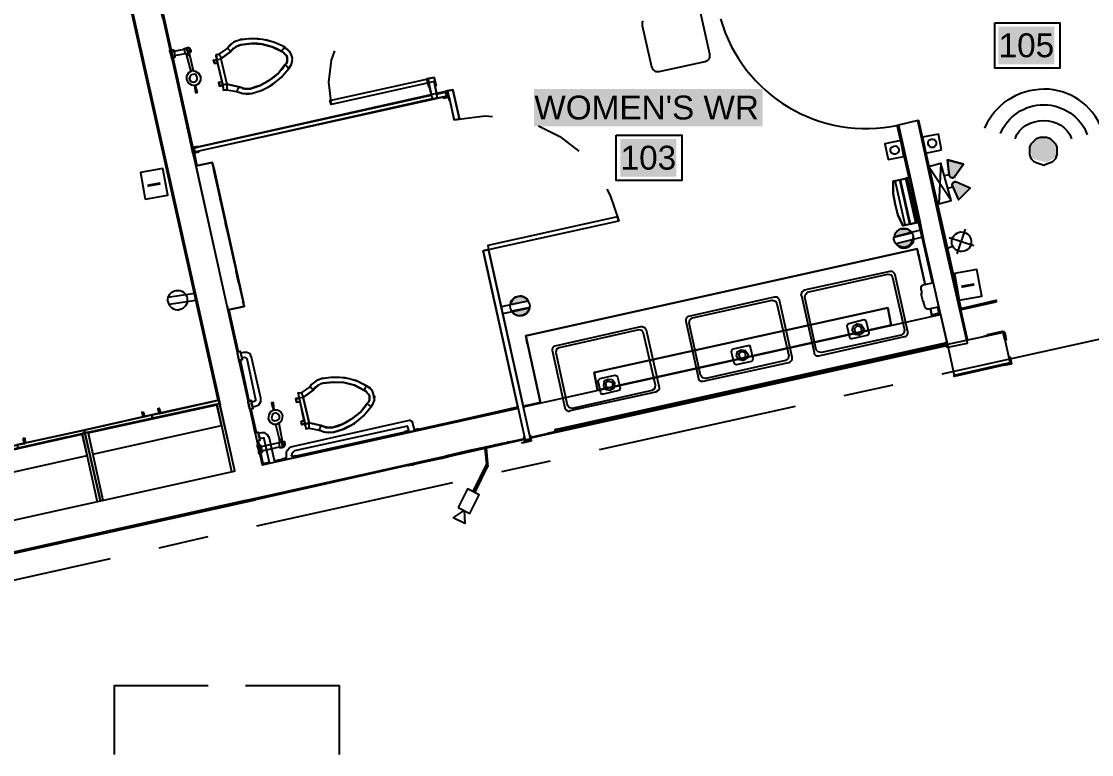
# Model space of a CAD drawing. Header units: inches. Extents: x -1841 to -80, y -100 to 1021.
# Drawn here: x -727.3 to -594.9, y 384.9 to 475.5 of the extents above; entities that cross this region are included whole.
import ezdxf

# ---------------------------------------------------------------- set-up
doc = ezdxf.new("R2010")
doc.units = ezdxf.units.IN
doc.header["$MEASUREMENT"] = 0
doc.layers.add('PDF_Geometry', color=7, linetype='Continuous', true_color=0x777777)
doc.layers.add('PDF_Solid Fills', color=7, linetype='Continuous', true_color=0xffffff)
doc.layers.add('PDF_Text', color=7, linetype='Continuous')
doc.styles.add('PDF Arial', font='arial.ttf')
doc.styles.add('PDF ArialRoundedMT Bold', font='arialbd.ttf')

msp = doc.modelspace()

# ---------------------------------------------------------------- hatches: boundary and pattern name
at = {"layer": 'PDF_Solid Fills', "lineweight": 25, "transparency": 33554559}
for color, points in [(7, [(-599.19, 460.36), (-600.01, 461.17), (-601.79, 461.17), (-602.6, 460.2), (-602.28, 458.57), (-600.49, 458.09), (-599.36, 458.74)]), (1, [(-611.89, 456.28), (-610.78, 457.86), (-610.79, 457.89), (-612.73, 458.41), (-612.64, 457.69), (-612.45, 456.4), (-612.23, 456.22)]), (1, [(-611.39, 453.46), (-609.95, 454.88), (-609.96, 454.91), (-611.8, 455.71), (-612.15, 455.43), (-612.1, 455.13)]), (7, [(-619.13, 449.36), (-619.32, 448.86), (-617.18, 449.4), (-617.2, 449.46), (-617.68, 449.83), (-618.12, 449.93), (-618.77, 449.73)]), (7, [(-617.2, 447.92), (-616.96, 448.51), (-616.98, 448.57), (-619.12, 448.04), (-618.59, 447.61), (-618.11, 447.52), (-617.58, 447.62)]), (7, [(-666.54, 441.15), (-666.79, 440.57), (-666.78, 440.51), (-664.62, 440.97), (-665.14, 441.41), (-665.61, 441.52), (-666.15, 441.44)]), (7, [(-664.65, 439.64), (-664.45, 440.14), (-666.6, 439.68), (-666.59, 439.61), (-666.12, 439.22), (-665.68, 439.11), (-665.03, 439.29)])]:
    msp.add_hatch(color=color, dxfattribs=at).paths.add_polyline_path(points)

# ---------------------------------------------------------------- linework, layer by layer
at = {"color": 7, "lineweight": 25}
for p, q in [((-669.96, 422.67), (-669.75, 420.8)), ((-669.81, 422.74), (-669.58, 420.47)), ((-671.35, 417.47), (-669.72, 420.83)), ((-671.14, 417.3), (-669.59, 420.53))]:
    msp.add_line(p, q, dxfattribs=at)
at = {"layer": 'PDF_Geometry', "color": 7, "lineweight": 25}
for points in [[(-776.9, 403.06), (-701.12, 419.86), (-700.87, 419.94), (-721.14, 510.94), (-723.95, 523.84), (-721.55, 524.34), (-719.24, 513.83), (-687.31, 520.95), (-694.5, 553.21), (-726.43, 546.1), (-725.61, 542.54), (-728.01, 542.04)], [(-721.14, 510.94), (-723.95, 523.84), (-724.04, 523.84), (-724.12, 523.84), (-721.22, 510.86), (-721.22, 510.94), (-721.14, 510.94), (-702.69, 428.13)], [(-702.94, 428.71), (-721.22, 510.86), (-721.22, 510.94)], [(-702.86, 428.71), (-721.14, 510.94), (-702.86, 428.71)], [(-717.67, 511.68), (-697.48, 420.69), (-665.8, 427.72)], [(-709.97, 476.94), (-709.89, 476.44), (-709.72, 475.86), (-709.89, 476.44), (-709.81, 476.53), (-709.64, 475.86), (-709.72, 475.86), (-706.33, 460.48), (-706.25, 460.48), (-706.17, 459.9), (-705.51, 460.06), (-705.51, 459.98), (-705.51, 460.06), (-706.17, 459.9), (-706.25, 460.48), (-706.33, 460.48)], [(-709.72, 476.44), (-706.08, 459.9), (-705.92, 459.32), (-705.59, 457.66), (-706, 459.32), (-706.08, 459.81), (-706, 459.32), (-705.59, 457.66)], [(-650.41, 475.62), (-650.49, 475.45), (-650.49, 475.28), (-650.49, 475.04), (-649.33, 469.91), (-649.25, 469.74), (-649.17, 469.58), (-649, 469.41), (-648.84, 469.33), (-648.59, 469.33), (-648.42, 469.33), (-642.72, 470.57), (-642.55, 470.65), (-642.39, 470.73), (-642.22, 470.9), (-642.14, 471.07), (-642.14, 471.31), (-642.14, 471.48), (-643.3, 476.69)], [(-702.28, 467.01), (-701.87, 467.09), (-700.62, 466.85), (-699.88, 466.6), (-699.05, 466.6), (-698.8, 466.6), (-697.48, 467.01), (-696.24, 467.67), (-695.16, 468.58), (-694.25, 469.66), (-694.17, 469.74), (-693.84, 470.32), (-693.76, 470.98), (-693.84, 471.23), (-694.09, 471.81), (-694.59, 472.22), (-694.75, 472.39), (-696.07, 472.97), (-697.4, 473.3), (-698.8, 473.38), (-700.21, 473.3), (-700.29, 473.22), (-701.04, 472.97), (-701.62, 472.39), (-701.78, 472.22), (-702.86, 471.48), (-703.19, 471.4), (-702.86, 471.48), (-702.78, 471.4), (-702.78, 471.31), (-702.69, 471.23), (-702.61, 471.07), (-702.61, 470.9), (-701.87, 467.76), (-702.36, 467.67), (-701.87, 467.76)], [(-694.01, 471.64), (-694.34, 472.06), (-694.75, 472.39), (-695.83, 472.89), (-696.9, 473.22), (-697.98, 473.38), (-699.14, 473.38), (-700.29, 473.22), (-700.87, 473.05), (-701.37, 472.72), (-701.78, 472.22), (-702.86, 471.48)], [(-700.54, 472.47), (-700.13, 472.64), (-700.46, 472.55), (-700.71, 472.39), (-700.96, 472.22), (-701.12, 472.06), (-701.37, 471.81), (-701.45, 471.89), (-701.53, 471.98), (-701.62, 472.06), (-701.7, 472.14), (-701.7, 472.22), (-701.78, 472.22)], [(-700.96, 472.22), (-700.62, 472.47)], [(-695.08, 471.81), (-694.83, 471.64), (-694.67, 471.48), (-694.5, 471.31), (-694.42, 471.07), (-694.42, 470.82), (-694.42, 470.57), (-694.5, 470.32), (-694.67, 470.16), (-695.5, 469.08), (-696.57, 468.25), (-697.73, 467.59), (-698.97, 467.18), (-699.3, 467.18), (-698.97, 467.18), (-697.73, 467.59), (-696.57, 468.25), (-695.5, 469.08), (-694.67, 470.16), (-694.5, 470.32), (-694.42, 470.57), (-694.42, 470.82), (-694.42, 471.07), (-694.5, 471.31), (-694.67, 471.48), (-694.83, 471.64), (-695.08, 471.81), (-696.24, 472.39), (-697.48, 472.72), (-698.8, 472.8), (-700.13, 472.64), (-700.54, 472.47), (-700.13, 472.64), (-698.8, 472.8), (-697.48, 472.72), (-696.24, 472.39), (-695.08, 471.81), (-695.66, 472.14), (-696.24, 472.39), (-696.9, 472.55), (-697.48, 472.72), (-698.14, 472.8), (-698.8, 472.8), (-699.47, 472.72), (-700.13, 472.64), (-698.8, 472.8), (-697.48, 472.72), (-696.24, 472.39), (-695.08, 471.81), (-695, 471.89), (-694.92, 472.06), (-694.83, 472.14), (-694.83, 472.22), (-694.83, 472.31), (-694.75, 472.31), (-694.75, 472.39)], [(-708.4, 471.98), (-708.9, 471.98)], [(-708.65, 470.9), (-708.24, 471.15), (-708.32, 471.23)], [(-707.16, 472.06), (-708.4, 471.81), (-708.4, 471.73)], [(-708.4, 471.81), (-708.4, 471.98), (-708.4, 471.81), (-708.32, 471.56), (-708.32, 471.23), (-708.24, 471.15)], [(-708.32, 471.31), (-706.99, 471.56), (-706.66, 471.56), (-706.42, 471.64), (-706.42, 471.73), (-706.33, 471.73)], [(-706.58, 472.31), (-706.83, 472.22), (-707.16, 472.14), (-707.08, 472.06), (-707.08, 471.81), (-706.99, 471.64), (-706.99, 471.56)], [(-706.91, 471.64), (-706.83, 471.31), (-706.33, 469.33)], [(-706.83, 472.22), (-706.83, 472.14), (-706.75, 471.89), (-706.66, 471.64)], [(-706.83, 471.31), (-706.75, 471.31), (-706.5, 471.4), (-706.42, 471.4)], [(-706.42, 472.22), (-706.58, 472.22), (-706.58, 472.31), (-706.5, 472.14), (-706.5, 471.98), (-706.42, 471.73), (-706.42, 471.64)], [(-706.5, 471.98), (-706.42, 471.81)], [(-706, 469.41), (-706.42, 471.4), (-706.5, 471.73)], [(-706.42, 471.73), (-706.42, 471.73)], [(-701.87, 467.09), (-702.28, 467.01), (-702.28, 467.09), (-702.28, 467.18), (-702.28, 467.34), (-702.36, 467.51), (-702.36, 467.67), (-703.11, 470.82), (-702.61, 470.9), (-701.37, 471.81), (-701.04, 472.14), (-701.37, 471.81)], [(-701.04, 472.22), (-701.37, 471.81), (-702.61, 470.9), (-701.87, 467.76), (-700.38, 467.43), (-700.13, 467.34), (-700.38, 467.43), (-700.46, 467.34), (-700.46, 467.18), (-700.54, 467.09), (-700.54, 467.01), (-700.62, 466.93), (-700.62, 466.85), (-700.05, 466.68)], [(-693.76, 470.9), (-693.84, 471.23), (-693.92, 471.48)], [(-688.55, 471.89), (-688.96, 470.73), (-689.29, 468), (-688.96, 465.27), (-689.13, 465.77), (-676.96, 468.42), (-676.88, 467.92), (-688.96, 465.27)], [(-703.44, 470.73), (-703.52, 470.73), (-703.44, 470.73), (-703.35, 470.73), (-703.27, 470.73), (-703.19, 470.82), (-703.11, 470.82), (-703.02, 470.4), (-702.44, 468), (-702.36, 467.59), (-702.36, 467.51)], [(-703.11, 470.82), (-702.61, 470.9)], [(-699.47, 466.52), (-698.8, 466.6), (-697.73, 466.93), (-696.65, 467.43), (-695.74, 468.09), (-694.92, 468.83), (-694.17, 469.74), (-693.92, 470.16), (-693.76, 470.65)], [(-694.67, 470.16), (-695.08, 469.58), (-695.5, 469.08), (-695.99, 468.67), (-696.57, 468.25), (-697.07, 467.92), (-697.73, 467.59), (-698.31, 467.43), (-698.97, 467.18), (-697.73, 467.59), (-696.57, 468.25), (-695.5, 469.08), (-694.67, 470.16), (-694.59, 470.07), (-694.5, 469.99), (-694.34, 469.91), (-694.34, 469.82), (-694.25, 469.82), (-694.17, 469.74)], [(-675.97, 467.59), (-676.22, 468.58), (-675.97, 467.59)], [(-706.08, 459.24), (-706.33, 460.48), (-706.25, 460.48), (-706.17, 459.9), (-705.51, 460.06), (-705.51, 459.98), (-676.55, 466.43), (-676.8, 467.43)], [(-674.81, 466.85), (-674.65, 466.27), (-675.81, 466.02), (-676.22, 468.09), (-676.88, 467.92), (-676.47, 465.94), (-675.81, 466.02), (-676.47, 465.94), (-705.34, 459.48), (-705.34, 459.4), (-706, 459.32), (-705.84, 458.74), (-705.92, 458.66)], [(-705.84, 467.59), (-705.75, 466.76), (-705.67, 466.76)], [(-705.75, 467.59), (-705.84, 467.59), (-705.75, 467.59)], [(-705.51, 466.76), (-705.51, 466.85), (-705.75, 467.59)], [(-698.97, 467.18), (-699.22, 467.18), (-699.55, 467.18), (-699.88, 467.26), (-700.13, 467.34), (-700.38, 467.43), (-701.87, 467.76), (-701.87, 467.59), (-701.87, 467.43), (-701.87, 467.34), (-701.87, 467.18), (-701.87, 467.09), (-700.62, 466.85)], [(-699.88, 467.26), (-699.88, 467.26)], [(-699.55, 467.18), (-699.47, 467.18)], [(-676.88, 467.43), (-677.13, 468.42), (-676.88, 467.43)], [(-676.14, 467.59), (-675.97, 467.59), (-676.14, 467.59)], [(-676.14, 467.59), (-675.89, 466.52), (-675.23, 466.68), (-675.23, 466.76), (-674.57, 466.93), (-673.9, 467.09), (-673.08, 463.45), (-673.9, 467.09), (-674.57, 466.93), (-673.74, 463.37), (-673.08, 463.45), (-673.74, 463.37), (-674.23, 465.77), (-674.32, 465.69), (-674.4, 466.18), (-675.06, 466.02), (-675.06, 466.1), (-674.48, 466.18), (-674.57, 466.85)], [(-705.84, 459.4), (-674.65, 466.27), (-674.81, 466.85), (-705.92, 459.9), (-705.84, 459.4), (-705.92, 459.9)], [(-673.16, 463.45), (-669.93, 463.87), (-669.02, 463.79)], [(-610.37, 436.07), (-613.27, 448.89), (-616.41, 463.29), (-616.33, 463.29), (-613.18, 448.89), (-616.33, 463.29), (-613.1, 448.89), (-611.12, 440.04), (-606.73, 441.04), (-606.73, 440.95), (-606.73, 440.87), (-611.2, 439.88), (-606.73, 440.87)], [(-616.33, 463.29), (-616.33, 463.29)], [(-663.32, 462.63), (-660.67, 461.3), (-658.35, 459.48)], [(-617.49, 456.17), (-618.97, 462.71), (-618.89, 462.71), (-617.32, 455.68), (-617.4, 456.17), (-616.24, 450.71), (-616.74, 450.63), (-617.4, 450.47), (-618.23, 450.3), (-616.24, 450.71), (-616.33, 451.21)], [(-618.89, 462.71), (-618.81, 462.71), (-617.24, 455.68), (-616.24, 451.21), (-615.67, 448.32), (-616.33, 451.21), (-616.24, 451.21), (-616.33, 451.21), (-616.24, 451.21), (-616.33, 451.21), (-617.32, 455.68)], [(-706.17, 459.81), (-706.08, 459.32), (-705.92, 458.66), (-706.08, 459.32), (-706, 459.32), (-705.84, 458.74), (-705.92, 458.66), (-705.67, 457.66), (-703.69, 458.08), (-705.67, 457.66), (-705.67, 457.58), (-705.67, 457.5), (-705.67, 457.42), (-705.59, 457.25), (-705.59, 457.17), (-701.87, 440.37), (-701.78, 440.21), (-701.78, 440.13), (-701.78, 440.04), (-701.78, 439.96), (-701.78, 439.88)], [(-706.08, 459.81), (-706, 459.32)], [(-703.52, 457.42), (-703.69, 458.08), (-703.69, 457.99), (-703.6, 457.91), (-703.6, 457.83), (-703.6, 457.75), (-703.52, 457.58), (-699.8, 440.79), (-699.8, 440.71), (-699.8, 440.54), (-699.71, 440.46), (-699.71, 440.37), (-699.71, 440.29), (-699.88, 440.95)], [(-699.88, 441.12), (-703.52, 457.33)], [(-617.98, 450.38), (-619.22, 455.84)], [(-617.4, 450.47), (-618.64, 455.93)], [(-617.32, 450.47), (-618.56, 455.93)], [(-616.66, 450.63), (-617.9, 456.09)], [(-654.88, 454.77), (-654.46, 454.02), (-653.39, 450.88), (-653.55, 451.38), (-669.6, 447.82), (-669.52, 447.32), (-653.39, 450.88)], [(-701.37, 447.82), (-702.03, 450.55), (-701.37, 447.82)], [(-614.59, 443.19), (-615.75, 448.32), (-616.33, 450.71)], [(-614.84, 444.68), (-615.67, 448.32), (-614.51, 443.19), (-615.67, 448.32), (-616.24, 450.63)], [(-616.07, 449.71), (-619.36, 448.89)], [(-615.86, 448.85), (-619.15, 448.03)], [(-611.28, 439.96), (-606.73, 440.95), (-611.2, 439.96), (-613.18, 448.89), (-610.29, 436.07), (-611.2, 439.88)], [(-678.21, 425.07), (-665.88, 427.8), (-678.21, 425.07), (-665.88, 427.88), (-670.18, 447.16), (-669.52, 447.32), (-665.22, 427.97), (-663.07, 428.38), (-665.22, 427.97), (-663.07, 428.46)], [(-664.31, 423.91), (-669.52, 447.32), (-670.18, 447.16), (-664.97, 423.75), (-664.31, 423.91), (-664.97, 423.75)], [(-616.24, 446.41), (-616.41, 446.91), (-616.24, 446.41)], [(-705.82, 441.89), (-709.15, 441.38)], [(-705.69, 441.01), (-709.01, 440.51)], [(-667.91, 440.27), (-664.59, 440.97)], [(-701.7, 439.88), (-699.71, 440.29), (-701.7, 439.88), (-700.54, 434.67), (-700.21, 434.75)], [(-701.62, 439.88), (-700.46, 434.67)], [(-667.72, 439.4), (-664.41, 440.11)], [(-613.76, 439.46), (-614.67, 439.22)], [(-613.76, 439.38), (-613.93, 440.21), (-613.68, 439.3)], [(-613.68, 439.38), (-613.93, 440.21)], [(-610.29, 436.07), (-611.12, 439.88)], [(-665.22, 427.88), (-613.6, 439.3), (-612.77, 435.58), (-664.31, 424.08)], [(-624.52, 437.31), (-624.43, 437.81), (-623.94, 438.14), (-623.44, 438.06), (-623.11, 437.56)], [(-613.6, 439.3), (-614.67, 439.13)], [(-613.43, 431.94), (-589.19, 437.31)], [(-605.74, 437.07), (-605.74, 437.15), (-608.3, 436.57), (-607.81, 436.65), (-607.81, 436.73), (-607.81, 436.82), (-605.9, 437.23), (-605.9, 437.15), (-605.82, 437.07), (-607.81, 436.65)], [(-607.81, 436.73), (-605.9, 437.15)], [(-607.81, 436.73), (-605.9, 437.15), (-607.81, 436.73)], [(-605.74, 437.15), (-605.82, 437.07), (-605.66, 437.07), (-605.49, 436.16), (-605.66, 436.16), (-605.82, 436.9)], [(-605.66, 437.07), (-605.49, 436.16), (-605.66, 436.16)], [(-664.72, 435.66), (-664.8, 436.16), (-664.72, 435.66)], [(-612.77, 435.58), (-613.02, 435.49), (-612.85, 435.58), (-664.31, 424.08), (-612.77, 435.49)], [(-612.85, 435.49), (-612.77, 435.25), (-612.85, 435.49), (-664.31, 424.08)], [(-612.69, 435.25), (-612.77, 435.25), (-612.85, 435.25), (-612.85, 435.41), (-664.31, 423.99)], [(-660.92, 424.82), (-613.02, 435.49), (-660.92, 424.82)], [(-613.1, 435.74), (-612.85, 435.82), (-612.77, 435.58), (-612.85, 435.82)], [(-700.38, 433.59), (-700.38, 433.67), (-700.38, 433.84), (-700.46, 434), (-700.46, 434.25), (-700.54, 434.42), (-700.54, 434.58), (-700.54, 434.67)], [(-698.64, 427.63), (-698.64, 427.72), (-698.64, 427.88), (-698.72, 428.05), (-698.8, 428.3), (-698.8, 428.46), (-698.8, 428.63), (-698.89, 428.71), (-698.8, 428.63), (-698.8, 428.46), (-698.8, 428.3), (-698.72, 428.13), (-698.72, 428.05), (-698.72, 427.88), (-698.64, 427.88), (-698.31, 427.97), (-697.89, 428.13), (-697.65, 428.54), (-697.65, 428.96), (-698.8, 434), (-698.97, 434.42), (-699.38, 434.58), (-699.8, 434.58), (-700.13, 434.5), (-700.13, 434.42), (-700.13, 434.25), (-700.05, 434.17), (-700.05, 434), (-700.05, 433.92), (-699.96, 433.76), (-699.96, 433.67), (-700.38, 433.59), (-699.22, 428.54), (-698.89, 428.71)], [(-700.13, 434.5), (-700.21, 434.67), (-700.21, 434.75), (-700.21, 434.67), (-700.13, 434.5), (-700.13, 434.34), (-700.05, 434.09), (-700.05, 433.92), (-699.96, 433.76), (-699.96, 433.67)], [(-638.83, 434.09), (-638.75, 434.67), (-638.25, 434.91), (-637.75, 434.83), (-637.42, 434.42)], [(-700.21, 433.67), (-699.14, 428.63), (-700.29, 433.67), (-699.14, 428.63)], [(-700.05, 433.92), (-699.63, 434), (-699.47, 433.92), (-699.38, 433.84), (-698.31, 428.79), (-698.31, 428.63), (-698.47, 428.54), (-698.8, 428.46)], [(-653.14, 426.56), (-622.86, 433.34), (-653.14, 426.56)], [(-692.19, 425.57), (-692.19, 425.73), (-692.19, 425.57), (-692.19, 425.48), (-692.1, 425.32), (-692.1, 425.24), (-692.1, 425.15), (-691.69, 425.24), (-690.45, 424.99), (-689.62, 424.74), (-688.88, 424.74), (-688.63, 424.74), (-687.31, 425.15), (-686.06, 425.81), (-684.99, 426.72), (-684.08, 427.8), (-684, 427.88), (-683.67, 428.46), (-683.58, 429.12), (-683.67, 429.29), (-683.91, 429.95), (-684.41, 430.36), (-684.58, 430.45), (-685.9, 431.11), (-687.22, 431.44), (-688.63, 431.52), (-690.04, 431.36), (-690.12, 431.36), (-690.86, 431.03), (-691.52, 430.53), (-691.61, 430.36), (-692.68, 429.62), (-693.1, 429.54)], [(-690.7, 431.19), (-690.12, 431.36), (-688.96, 431.52), (-687.88, 431.52), (-686.73, 431.36), (-685.65, 431.03), (-684.58, 430.45)], [(-691.61, 430.36), (-692.68, 429.62), (-692.6, 429.54), (-692.6, 429.45), (-692.52, 429.29), (-692.43, 429.21), (-692.43, 429.04), (-691.19, 429.95), (-690.95, 430.2), (-691.19, 429.95), (-692.43, 429.04), (-691.69, 425.9), (-690.2, 425.57), (-689.79, 425.4), (-690.2, 425.57), (-691.69, 425.9)], [(-689.95, 430.78), (-690.28, 430.7), (-690.53, 430.53), (-690.78, 430.36), (-691.03, 430.2), (-691.19, 429.95), (-691.28, 430.03), (-691.36, 430.12), (-691.44, 430.2), (-691.52, 430.28), (-691.61, 430.28), (-691.61, 430.36), (-691.19, 430.78)], [(-689.21, 425.32), (-688.79, 425.32), (-688.13, 425.48), (-687.55, 425.73), (-686.89, 426.06), (-686.4, 426.39), (-685.82, 426.81), (-685.32, 427.22), (-684.91, 427.72), (-684.49, 428.3), (-685.32, 427.22), (-686.4, 426.39), (-687.55, 425.73), (-688.79, 425.32), (-689.21, 425.32), (-688.79, 425.32), (-687.55, 425.73), (-686.4, 426.39), (-685.32, 427.22), (-684.49, 428.3), (-684.33, 428.46), (-684.24, 428.71), (-684.24, 428.96), (-684.24, 429.21), (-684.33, 429.45), (-684.49, 429.62), (-684.66, 429.79), (-684.91, 429.95), (-686.06, 430.53), (-687.39, 430.86), (-688.71, 430.94), (-689.95, 430.78), (-690.28, 430.7), (-689.95, 430.78), (-688.71, 430.94), (-687.39, 430.86), (-686.06, 430.53), (-684.91, 429.95), (-684.66, 429.79), (-684.49, 429.62), (-684.33, 429.45), (-684.24, 429.21), (-684.24, 428.96), (-684.24, 428.71), (-684.33, 428.46), (-684.49, 428.3), (-684.41, 428.21), (-684.33, 428.13), (-684.24, 428.05), (-684.16, 427.97), (-684.08, 427.88), (-684, 427.88), (-684.74, 426.97), (-685.57, 426.23), (-686.56, 425.57), (-687.55, 425.07), (-688.63, 424.74), (-689.29, 424.66), (-689.87, 424.74), (-690.45, 424.99)], [(-683.83, 429.79), (-684.16, 430.2), (-684.58, 430.45), (-684.66, 430.45), (-684.66, 430.36), (-684.74, 430.28), (-684.74, 430.2), (-684.82, 430.03), (-684.91, 429.95), (-686.06, 430.53), (-687.39, 430.86), (-688.71, 430.94), (-689.95, 430.78), (-689.37, 430.86), (-688.71, 430.94), (-688.05, 430.94), (-687.39, 430.86), (-686.73, 430.7), (-686.06, 430.53), (-685.49, 430.28), (-684.91, 429.95)], [(-653.88, 430.78), (-654.22, 431.19), (-654.71, 431.27), (-655.21, 431.03), (-655.29, 430.45)], [(-625.51, 429.29), (-619.47, 430.61)], [(-692.68, 429.62), (-693.1, 429.54), (-693.01, 429.54), (-693.01, 429.45), (-693.01, 429.37), (-693.01, 429.21), (-692.93, 429.12), (-692.93, 428.96), (-692.19, 425.73), (-691.69, 425.9), (-692.43, 429.04), (-692.93, 428.96), (-693.34, 428.88), (-693.26, 428.88), (-693.18, 428.88), (-693.1, 428.88), (-693.01, 428.96), (-692.93, 428.96), (-692.85, 428.54), (-692.35, 426.15), (-692.19, 425.73), (-692.35, 425.73), (-692.43, 425.73), (-692.52, 425.65), (-692.6, 425.65), (-692.68, 426.06), (-692.6, 425.65)], [(-692.43, 429.04), (-692.93, 428.96), (-693.01, 429.54)], [(-684, 427.88), (-683.75, 428.3), (-683.58, 428.79)], [(-683.67, 428.96), (-683.67, 429.29), (-683.75, 429.62)], [(-703.11, 428.21), (-718.99, 424.66), (-703.11, 428.21)], [(-718.99, 424.66), (-703.11, 428.13)], [(-703.44, 428.13), (-717.09, 425.15)], [(-712.12, 426.64), (-711.13, 426.89), (-711.05, 426.48), (-702.78, 428.3), (-702.86, 428.71), (-711.13, 426.89), (-710.22, 427.06), (-710.3, 427.47), (-710.39, 427.63), (-710.39, 427.55), (-710.3, 427.47), (-710.22, 427.06)], [(-710.14, 427.06), (-702.86, 428.71), (-702.78, 428.3)], [(-700.87, 419.94), (-702.78, 428.3), (-703.11, 428.21), (-701.29, 419.86)], [(-698.97, 427.55), (-699.05, 427.63), (-699.05, 427.8), (-699.14, 427.97), (-699.14, 428.21), (-699.22, 428.38), (-699.22, 428.54)], [(-698.64, 427.72), (-698.64, 427.63), (-698.97, 427.55), (-698.31, 424.66), (-698.97, 427.55), (-698.39, 424.66), (-697.98, 424.74)], [(-698.89, 427.63), (-698.23, 424.74)], [(-698.64, 427.8), (-698.64, 427.88)], [(-696.32, 428.38), (-696.32, 428.3), (-696.07, 427.47)], [(-695.99, 427.55), (-696.07, 428.38), (-696.16, 428.38)], [(-695.99, 427.55), (-696.07, 427.47), (-695.99, 427.55)], [(-691.69, 425.24), (-690.45, 424.99), (-690.37, 425.07), (-690.37, 425.15), (-690.37, 425.24), (-690.28, 425.32), (-690.28, 425.48), (-690.2, 425.57), (-689.95, 425.48), (-689.62, 425.32), (-689.37, 425.32), (-689.04, 425.32), (-688.79, 425.32), (-687.55, 425.73), (-686.4, 426.39), (-685.32, 427.22), (-684.49, 428.3)], [(-665.8, 427.72), (-678.21, 424.99)], [(-663.07, 428.38), (-665.22, 427.88)], [(-655.79, 422.59), (-631.55, 427.97)], [(-726.77, 423.42), (-719.49, 424.99), (-712.21, 426.64), (-712.29, 427.06), (-712.37, 427.22), (-712.37, 427.14), (-712.29, 427.06), (-712.21, 426.64)], [(-728.75, 422.92), (-727.84, 423.17), (-727.68, 422.75), (-719.4, 424.66), (-719.49, 424.99), (-727.84, 423.17), (-726.85, 423.33), (-727.01, 423.75), (-727.01, 423.91), (-727.01, 423.99), (-727.01, 423.83), (-727.01, 423.75), (-726.85, 423.33)], [(-695.83, 425.73), (-695.33, 423.75)], [(-694.92, 423.5), (-695, 423.83), (-695.41, 425.81)], [(-692.1, 425.15), (-691.69, 425.24), (-691.69, 425.32), (-691.69, 425.4), (-691.69, 425.57), (-691.69, 425.73), (-691.69, 425.9), (-692.19, 425.73)], [(-689.79, 425.4), (-690.2, 425.57)], [(-689.29, 425.32), (-689.7, 425.4)], [(-661.25, 425.07), (-661.25, 424.82), (-661.25, 425.07), (-661, 425.07)], [(-660.92, 424.82), (-661.25, 424.82), (-660.92, 424.82)], [(-657.28, 425.65), (-660.17, 424.99)], [(-665.05, 423.91), (-698.31, 416.55), (-700.29, 416.14), (-775.99, 399.26)], [(-719.73, 424.49), (-735.62, 420.93), (-719.73, 424.49)], [(-735.62, 420.93), (-719.73, 424.49)], [(-721.55, 424.16), (-730.65, 422.09)], [(-717.17, 416.3), (-718.99, 424.74), (-719.4, 424.66), (-717.5, 416.22), (-719.4, 424.66), (-719.73, 424.57), (-717.91, 416.14)], [(-696.57, 420.93), (-697.4, 420.77), (-696.57, 420.93), (-697.23, 423.91), (-697.23, 423.99), (-697.4, 423.99), (-697.81, 423.91), (-697.81, 423.83), (-697.73, 423.75), (-698.14, 423.66), (-697.48, 420.69)], [(-697.98, 423.66), (-697.4, 420.85), (-697.4, 420.77), (-698.06, 423.66), (-697.4, 420.77), (-697.4, 420.85), (-696.57, 421.02)], [(-694.92, 421.26), (-695.91, 421.02), (-696.57, 423.99), (-696.82, 424.41), (-697.15, 424.66), (-697.56, 424.66), (-697.98, 424.57), (-697.98, 424.74), (-697.98, 424.57), (-697.89, 424.33), (-697.81, 424.16), (-697.81, 423.91), (-697.81, 423.83), (-697.73, 423.75)], [(-697.81, 423.99), (-697.81, 424.08), (-697.89, 424.16), (-697.89, 424.33), (-697.89, 424.41), (-697.89, 424.57)], [(-694.75, 423), (-694.75, 423.08), (-694.83, 423.25), (-694.83, 423.5), (-694.92, 423.58), (-695.16, 423.58), (-695.41, 423.42), (-697.65, 422.92), (-697.65, 423.08), (-697.65, 422.92), (-697.56, 422.67), (-697.48, 422.34), (-697.48, 422.26)], [(-695, 423.83), (-695.08, 423.83), (-695.33, 423.75), (-695.41, 423.75), (-695.33, 423.42)], [(-695.08, 423.5), (-695.08, 423.25), (-695, 423), (-695, 422.84)], [(-694.75, 423.58), (-694.83, 423.5)], [(-679.86, 424.74), (-693.34, 421.76)], [(-679.86, 424.66), (-693.34, 421.6)], [(-665.05, 423.91), (-674.48, 421.76), (-665.05, 423.91), (-674.48, 421.84)], [(-665.05, 423.83), (-674.48, 421.68)], [(-664.39, 424.33), (-664.31, 424.33), (-664.23, 423.66), (-665.38, 423.42), (-664.97, 423.5), (-665.14, 424.16), (-665.05, 424.16)], [(-664.89, 423.58), (-664.31, 423.66), (-664.89, 423.58)], [(-664.89, 423.58), (-664.31, 423.66)], [(-697.65, 423.08), (-698.06, 423.17)], [(-697.81, 422.01), (-697.48, 422.26), (-697.48, 422.34)], [(-697.48, 422.42), (-695.33, 422.92)], [(-695.41, 423.42), (-695.41, 423.33), (-695.41, 423.17), (-695.33, 422.92), (-695.33, 422.84), (-695, 422.84), (-694.75, 423), (-694.67, 423.08)], [(-694.75, 423), (-694.75, 423)], [(-668.36, 423.17), (-668.44, 423.17), (-668.61, 423.17), (-668.86, 423.08), (-669.19, 423), (-669.52, 422.92), (-670.43, 422.75), (-669.68, 422.92), (-669.35, 423), (-669.02, 423.08), (-668.77, 423.08), (-668.53, 423.17), (-668.36, 423.17), (-668.28, 423.25)], [(-696.49, 420.93), (-696.65, 420.85)], [(-695, 421.35), (-695.91, 421.18)], [(-674.57, 421.68), (-679.45, 420.6), (-674.57, 421.68)], [(-675.31, 421.51), (-678.7, 420.77), (-675.31, 421.51)], [(-667.86, 419.86), (-661.83, 421.18)], [(-679.53, 420.6), (-698.31, 416.38), (-698.31, 416.47), (-775.99, 399.18), (-698.31, 416.38), (-698.31, 416.47), (-775.99, 399.18), (-775.99, 399.26), (-698.31, 416.55), (-679.53, 420.69), (-698.31, 416.47), (-679.53, 420.69)], [(-698.14, 413.16), (-673.9, 418.53)], [(-710.22, 410.43), (-704.18, 411.83)], [(-740.5, 403.73), (-716.26, 409.1)], [(-715.76, 384.87), (-715.76, 393.39), (-704.18, 393.39)], [(-699.55, 393.39), (-687.97, 393.39), (-687.97, 384.87)]]:
    msp.add_lwpolyline(points, dxfattribs=at)
for points in [[(-706.17, 459.9), (-709.81, 476.44)], [(-606.9, 475.37), (-598.87, 475.37), (-598.87, 469.74), (-606.9, 469.74)], [(-700.62, 472.47), (-700.96, 472.22)], [(-708.65, 470.9), (-708.65, 470.98), (-708.73, 471.31), (-708.81, 471.64), (-708.9, 471.89), (-708.9, 471.98), (-708.9, 471.89), (-708.81, 471.64), (-708.73, 471.31), (-708.65, 470.98)], [(-706.5, 471.73), (-706.58, 471.64), (-706.66, 471.64), (-706.58, 471.64)], [(-706.33, 471.73), (-706.33, 471.81), (-706.33, 471.98), (-706.42, 472.14), (-706.42, 472.22), (-706.42, 472.14), (-706.33, 471.98), (-706.33, 471.81)], [(-703.11, 470.82), (-703.11, 470.98), (-703.19, 471.15), (-703.19, 471.23), (-703.19, 471.31), (-703.19, 471.4)], [(-703.52, 470.73), (-703.35, 470.32)], [(-703.02, 470.4), (-703.11, 470.4), (-703.19, 470.32), (-703.27, 470.32), (-703.35, 470.32)], [(-705.09, 468.67), (-705.34, 469.08), (-705.75, 469.33), (-706.17, 469.41), (-706.58, 469.16), (-706.83, 468.75), (-706.83, 468.34), (-706.66, 467.92), (-706.25, 467.67), (-705.75, 467.59), (-705.34, 467.84), (-705.09, 468.25), (-705.09, 468.67), (-705.34, 469.08), (-705.75, 469.33), (-706.17, 469.41), (-706.58, 469.16), (-706.83, 468.75), (-706.83, 468.34), (-706.66, 467.92), (-706.25, 467.67), (-705.75, 467.59), (-705.34, 467.84), (-705.09, 468.25)], [(-705.51, 468.58), (-705.67, 468.91), (-705.92, 469), (-706.25, 468.91), (-706.42, 468.67), (-706.5, 468.42), (-706.33, 468.09), (-706, 468), (-705.75, 468.09), (-705.51, 468.34)], [(-677.13, 468.42), (-676.22, 468.58)], [(-702.44, 468), (-702.86, 467.92), (-702.86, 468), (-702.78, 468), (-702.69, 468), (-702.61, 468)], [(-702.78, 467.51), (-702.86, 467.92)], [(-702.36, 467.59), (-702.44, 467.59), (-702.61, 467.59), (-702.69, 467.59), (-702.69, 467.51), (-702.78, 467.51)], [(-699.96, 467.26), (-699.71, 467.18)], [(-699.63, 467.18), (-699.38, 467.18)], [(-676.88, 467.43), (-676.8, 467.43)], [(-705.59, 466.76), (-705.67, 466.76), (-705.59, 466.76), (-705.51, 466.76), (-705.59, 466.76), (-705.67, 466.76), (-705.75, 466.76), (-705.67, 466.76), (-705.59, 466.76), (-705.51, 466.85)], [(-674.57, 466.85), (-674.48, 466.18), (-675.06, 466.1), (-675.06, 466.02), (-674.4, 466.18), (-674.32, 465.69), (-674.23, 465.77), (-674.57, 466.93), (-675.23, 466.76), (-675.23, 466.68)], [(-674.57, 466.93), (-675.23, 466.76), (-675.23, 466.68), (-675.23, 466.76)], [(-674.23, 465.77), (-674.32, 465.69), (-674.4, 466.18), (-675.06, 466.02), (-675.06, 466.1), (-674.48, 466.18), (-674.57, 466.85), (-674.48, 466.18), (-675.06, 466.1), (-675.06, 466.02), (-674.4, 466.18), (-674.32, 465.69)], [(-613.27, 448.89), (-616.41, 463.29), (-618.81, 462.71), (-615.67, 448.32), (-612.69, 435.25), (-610.29, 435.74)], [(-653.72, 461.47), (-645.61, 461.47), (-645.61, 455.84), (-653.72, 455.84)], [(-620.1, 458.45), (-618.14, 458.84), (-618.53, 460.8), (-620.5, 460.41)], [(-613.48, 459.64), (-613.88, 461.6), (-615.84, 461.2), (-615.44, 459.24)], [(-602.6, 459.55), (-602.6, 459.06), (-602.44, 458.57), (-602.12, 458.25), (-601.79, 458.09), (-601.31, 457.92), (-600.82, 457.76), (-600.49, 457.92), (-600.01, 458.09), (-599.68, 458.25), (-599.36, 458.57), (-599.19, 459.06), (-599.19, 459.55), (-599.19, 460.03), (-599.36, 460.36), (-599.68, 460.68), (-600.01, 461.01), (-600.49, 461.17), (-600.82, 461.17), (-601.31, 461.17), (-601.79, 461.01), (-602.12, 460.68), (-602.44, 460.36), (-602.6, 460.03)], [(-706, 459.32), (-706.08, 459.81), (-705.51, 459.98), (-705.51, 460.06), (-706.17, 459.9), (-706.25, 460.48), (-706.33, 460.48), (-706.08, 459.24), (-705.34, 459.4), (-705.34, 459.48)], [(-706.08, 459.81), (-706, 459.32)], [(-706, 459.32), (-705.34, 459.4), (-705.34, 459.48), (-705.34, 459.4)], [(-705.92, 458.66), (-705.84, 458.74), (-706, 459.32), (-705.84, 458.74)], [(-711.94, 453.54), (-709.17, 454.05), (-709.77, 457.35), (-712.54, 456.85)], [(-703.52, 457.33), (-699.88, 441.12), (-700.13, 442.19), (-700.21, 442.53), (-700.29, 442.86), (-700.38, 443.19), (-700.46, 443.44), (-700.71, 444.59), (-700.71, 444.92), (-700.79, 445.25), (-700.87, 445.59), (-700.96, 445.83), (-702.44, 452.53), (-702.53, 452.87), (-702.61, 453.2), (-702.69, 453.53), (-702.69, 453.78), (-702.94, 454.93), (-703.02, 455.26), (-703.11, 455.6), (-703.19, 455.93), (-703.27, 456.17)], [(-619.39, 455.76), (-619.47, 455.76), (-619.47, 455.68), (-619.47, 454.27), (-619.22, 452.95), (-618.89, 451.62), (-618.31, 450.38), (-618.31, 450.3), (-618.23, 450.3), (-618.31, 450.3), (-618.31, 450.38), (-618.89, 451.62), (-619.22, 452.95), (-619.47, 454.27), (-619.47, 455.68), (-619.47, 455.76)], [(-618.64, 455.93), (-617.98, 456.09), (-617.4, 456.17), (-619.39, 455.76)], [(-617.9, 456.09), (-618.56, 455.93), (-617.9, 456.09), (-617.73, 456.17)], [(-617.73, 456.17), (-616.49, 450.71)], [(-617.32, 455.68), (-617.24, 455.68), (-617.32, 455.68), (-617.24, 455.68)], [(-619.36, 448.85), (-617.18, 449.4), (-617.38, 449.63), (-617.59, 449.78), (-617.87, 449.89), (-618.15, 449.92), (-618.46, 449.88), (-618.71, 449.78), (-618.95, 449.62), (-619.14, 449.4), (-619.29, 449.15)], [(-616.66, 450.63), (-616.49, 450.71), (-616.66, 450.63), (-617.32, 450.47)], [(-663.07, 428.38), (-664.89, 436.65), (-616.49, 447.41), (-664.89, 436.65)], [(-619.15, 448.03), (-618.95, 447.8), (-618.71, 447.65), (-618.43, 447.55), (-618.15, 447.51), (-617.87, 447.55), (-617.59, 447.65), (-617.35, 447.82), (-617.16, 448.04), (-617.04, 448.28), (-616.98, 448.57)], [(-616.49, 447.41), (-615.5, 442.94)], [(-611.3, 441.05), (-608.52, 441.55), (-609.13, 444.85), (-611.9, 444.35)], [(-619.22, 444.18), (-619.31, 444.35), (-619.39, 444.43), (-619.47, 444.51), (-619.55, 444.59), (-619.72, 444.59), (-619.88, 444.59), (-630.47, 442.28), (-630.56, 442.19), (-630.72, 442.11), (-630.8, 442.03), (-630.8, 441.86), (-630.89, 441.78), (-630.8, 441.62), (-629.23, 434.58), (-629.23, 434.42), (-629.15, 434.34), (-629.07, 434.25), (-628.9, 434.17), (-628.82, 434.17), (-628.65, 434.17), (-618.06, 436.57), (-617.9, 436.57), (-617.82, 436.65), (-617.73, 436.73), (-617.65, 436.9), (-617.65, 436.98), (-617.65, 437.15)], [(-618.06, 437.4), (-618.15, 436.98), (-618.48, 436.73), (-628.32, 434.58), (-628.74, 434.67), (-628.98, 434.91), (-630.39, 441.45), (-630.31, 441.78), (-630.06, 442.03), (-620.13, 444.26), (-619.72, 444.18), (-619.55, 443.85)], [(-615.09, 439.96), (-615.17, 439.96), (-615.25, 439.96), (-615.33, 440.04), (-615.42, 440.04), (-615.42, 440.13), (-615.5, 440.13), (-615.58, 440.46), (-615.67, 440.71), (-615.67, 440.79), (-615.67, 440.87), (-615.75, 440.87), (-616, 441.86), (-615.91, 441.86), (-615.91, 442.03), (-615.91, 442.19), (-616, 442.36), (-616, 442.61), (-616, 442.69), (-616, 442.77), (-615.91, 442.77), (-615.91, 442.86), (-615.83, 442.86), (-615.75, 442.94), (-614.59, 443.19), (-614.51, 443.19), (-613.85, 440.29), (-613.93, 440.21)], [(-664.59, 440.97), (-664.78, 441.21), (-665.02, 441.37), (-665.29, 441.48), (-665.58, 441.53), (-665.85, 441.5), (-666.14, 441.41), (-666.38, 441.25), (-666.58, 441.03), (-666.7, 440.8), (-666.78, 440.51)], [(-633.53, 441.04), (-633.62, 441.2), (-633.7, 441.28), (-633.78, 441.37), (-633.86, 441.45), (-634.03, 441.45), (-634.2, 441.45), (-644.78, 439.05), (-644.87, 439.05), (-644.95, 438.97), (-645.03, 438.89), (-645.12, 438.72), (-645.12, 438.55), (-645.12, 438.47), (-643.54, 431.36), (-643.54, 431.27), (-643.46, 431.19), (-643.38, 431.11), (-643.21, 431.03), (-643.13, 431.03), (-642.96, 431.03), (-632.38, 433.34), (-632.21, 433.43), (-632.13, 433.51), (-632.04, 433.59), (-631.96, 433.67), (-631.96, 433.84), (-631.96, 434)], [(-632.38, 434.17), (-632.46, 433.84), (-632.79, 433.59), (-642.63, 431.36), (-643.05, 431.44), (-643.3, 431.77), (-644.7, 438.22), (-644.62, 438.64), (-644.29, 438.89), (-634.44, 441.04), (-634.03, 440.95), (-633.86, 440.62)], [(-700.54, 434.67), (-701.7, 439.88)], [(-664.41, 440.15), (-666.6, 439.68), (-666.41, 439.44), (-666.2, 439.28), (-665.94, 439.16), (-665.65, 439.12), (-665.34, 439.15), (-665.09, 439.24), (-664.84, 439.39), (-664.65, 439.61), (-664.49, 439.85)], [(-619.72, 437.98), (-620.13, 440.13), (-656.45, 432.1), (-656.04, 429.95), (-619.72, 437.98), (-656.04, 429.95), (-656.45, 432.1), (-620.13, 440.13)], [(-614.84, 440.04), (-614.67, 439.13)], [(-614.67, 439.13), (-613.68, 439.38)], [(-622.7, 436.73), (-622.53, 436.82), (-622.45, 436.98), (-622.78, 438.39), (-622.86, 438.55), (-623.11, 438.64), (-624.93, 438.14), (-625.1, 438.06), (-625.18, 437.89), (-624.85, 436.49), (-624.76, 436.32), (-624.52, 436.32)], [(-623.11, 437.56), (-623.19, 437.07), (-623.69, 436.73), (-624.19, 436.82), (-624.52, 437.31), (-624.43, 437.81), (-623.94, 438.14), (-623.44, 438.06)], [(-661.25, 435.41), (-650.66, 437.81), (-650.49, 437.81), (-650.33, 437.73), (-650.24, 437.73), (-650.16, 437.64), (-650.08, 437.48), (-650, 437.4), (-648.42, 430.28), (-648.42, 430.2), (-648.42, 430.03), (-648.51, 429.95), (-648.59, 429.79), (-648.67, 429.79), (-648.84, 429.7), (-659.43, 427.39), (-659.59, 427.3), (-659.68, 427.39), (-659.84, 427.39), (-659.92, 427.47), (-660.01, 427.63), (-660.01, 427.72), (-661.58, 434.83), (-661.58, 434.91), (-661.58, 435.08), (-661.5, 435.16), (-661.41, 435.33), (-661.33, 435.41)], [(-659.76, 428.13), (-659.51, 427.8), (-659.1, 427.72), (-649.25, 429.95), (-648.92, 430.12), (-648.84, 430.53), (-650.33, 436.98), (-650.49, 437.31), (-650.91, 437.4), (-660.75, 435.16), (-661.08, 435), (-661.16, 434.58)], [(-623.69, 436.98), (-623.36, 437.31), (-623.44, 437.73), (-623.94, 437.89), (-624.27, 437.56), (-624.19, 437.15)], [(-611.94, 431.77), (-604.99, 433.34), (-605.82, 437.07), (-612.77, 435.58)], [(-613.1, 435.74), (-661, 425.07), (-661.25, 425.07), (-612.85, 435.82)], [(-613.02, 435.49), (-660.92, 424.82), (-661.25, 424.82), (-612.85, 435.58), (-613.02, 435.49), (-612.77, 435.58), (-661.25, 424.82), (-660.92, 424.82)], [(-636.93, 433.51), (-636.84, 433.67), (-636.76, 433.84), (-637.09, 435.25), (-637.17, 435.41), (-637.42, 435.41), (-639.24, 435), (-639.41, 434.91), (-639.49, 434.67), (-639.16, 433.34), (-639.08, 433.18), (-638.83, 433.09)], [(-613.76, 435.33), (-662.24, 424.57)], [(-637.42, 434.42), (-637.5, 433.92), (-638, 433.59), (-638.5, 433.67), (-638.83, 434.09), (-638.75, 434.67), (-638.25, 434.91), (-637.75, 434.83)], [(-638, 433.84), (-637.67, 434.09), (-637.75, 434.58), (-638.25, 434.67), (-638.58, 434.42), (-638.41, 433.92)], [(-605.74, 433.18), (-605.74, 433.01), (-604.83, 433.18), (-604.99, 434), (-605.16, 433.92), (-604.99, 434), (-604.83, 433.18), (-604.99, 433.18), (-611.94, 431.61), (-611.94, 431.69), (-605.74, 433.09), (-611.94, 431.69), (-611.94, 431.77)], [(-655.29, 429.45), (-655.54, 429.45), (-655.62, 429.62), (-655.95, 431.03), (-655.87, 431.19), (-655.7, 431.36), (-653.88, 431.77), (-653.64, 431.69), (-653.55, 431.52), (-653.22, 430.2), (-653.31, 429.95), (-653.39, 429.87)], [(-630.31, 431.69), (-629.73, 431.77)], [(-690.7, 430.45), (-690.86, 430.28)], [(-690.45, 430.61), (-690.61, 430.53)], [(-655.29, 430.45), (-654.96, 430.03), (-654.46, 429.95), (-653.97, 430.2), (-653.88, 430.78), (-654.22, 431.19), (-654.71, 431.27), (-655.21, 431.03)], [(-654.46, 430.2), (-654.88, 430.28), (-655.04, 430.78), (-654.71, 431.03), (-654.22, 430.94), (-654.13, 430.45)], [(-693.26, 428.46), (-693.34, 428.88)], [(-718.41, 422.01), (-702.53, 425.57), (-703.11, 428.13), (-718.99, 424.66)], [(-710.14, 427.47), (-710.05, 427.06), (-710.14, 427.47), (-710.22, 427.63), (-710.22, 427.72), (-710.22, 427.63)], [(-696.74, 426.39), (-696.49, 425.98), (-696.07, 425.73), (-695.66, 425.73), (-695.25, 425.98), (-695, 426.31), (-694.92, 426.81), (-695.16, 427.22), (-695.58, 427.47), (-695.99, 427.47), (-696.41, 427.3), (-696.65, 426.89), (-696.74, 426.39), (-696.49, 425.98), (-696.07, 425.73), (-695.66, 425.73), (-695.25, 425.98), (-695, 426.31), (-694.92, 426.81), (-695.16, 427.22), (-695.58, 427.47), (-695.99, 427.47), (-696.41, 427.3), (-696.65, 426.89)], [(-696.24, 428.38), (-696.32, 428.38), (-696.24, 428.38), (-696.16, 428.38)], [(-696.24, 428.3), (-696.32, 428.3), (-696.24, 428.3), (-696.07, 428.38)], [(-692.85, 428.54), (-692.93, 428.46), (-693.01, 428.46), (-693.1, 428.46), (-693.18, 428.46), (-693.26, 428.46)], [(-646.27, 428.13), (-645.78, 428.21)], [(-719.4, 424.66), (-711.05, 426.48), (-711.13, 426.89), (-719.49, 424.99)], [(-712.12, 427.06), (-712.04, 426.64), (-712.12, 427.06), (-712.21, 427.14), (-712.21, 427.22)], [(-696.32, 426.48), (-696.16, 426.23), (-695.91, 426.15), (-695.58, 426.23), (-695.33, 426.39), (-695.33, 426.72), (-695.5, 426.97), (-695.74, 427.14), (-696.07, 427.06), (-696.24, 426.81)], [(-679.86, 424.66), (-679.86, 424.82), (-679.36, 424.99), (-679.53, 425.48), (-693.51, 422.42), (-693.59, 422.34), (-693.68, 422.26), (-693.76, 422.17), (-693.84, 422.09), (-693.84, 422.01), (-693.92, 421.84), (-693.84, 421.76), (-693.34, 421.84), (-693.34, 421.6), (-694.92, 421.26), (-695, 421.43), (-694.5, 421.6), (-694.5, 421.93), (-694.5, 422.26), (-694.34, 422.51), (-694.17, 422.75), (-693.92, 422.92), (-693.59, 423), (-679.28, 426.23), (-679.2, 426.23), (-679.12, 426.15), (-679.03, 426.15), (-679.03, 426.06), (-678.95, 426.06), (-678.95, 425.98), (-678.7, 425.07), (-678.29, 425.15), (-678.21, 425.15), (-678.21, 424.99)], [(-692.35, 426.15), (-692.68, 426.06), (-692.6, 426.15), (-692.52, 426.15), (-692.43, 426.15)], [(-689.7, 425.4), (-689.29, 425.32)], [(-735.04, 418.29), (-719.15, 421.84), (-719.73, 424.49), (-735.62, 420.93)], [(-726.85, 423.83), (-726.77, 423.42), (-726.85, 423.83), (-726.85, 423.91), (-726.85, 423.99)], [(-695.08, 423.5), (-695, 423.5), (-694.92, 423.5), (-695, 423.5)], [(-694.67, 423.08), (-694.67, 423.33), (-694.75, 423.5), (-694.75, 423.58), (-694.75, 423.5), (-694.67, 423.33)], [(-693.34, 421.68), (-679.86, 424.66)], [(-667.2, 423.5), (-666.87, 423.5), (-666.79, 423.58), (-666.87, 423.5)], [(-664.31, 423.66), (-664.89, 423.58), (-665.05, 424.16), (-665.14, 424.16), (-664.97, 423.5), (-665.38, 423.42), (-664.23, 423.66), (-664.31, 424.33), (-664.39, 424.33)], [(-665.05, 423.91), (-664.97, 423.5), (-665.38, 423.42), (-664.23, 423.66), (-664.31, 424.08), (-664.23, 423.66), (-665.38, 423.42), (-664.97, 423.5)], [(-697.81, 422.01), (-697.89, 422.09), (-697.89, 422.42), (-697.98, 422.75), (-698.06, 423), (-698.06, 423.17), (-698.06, 423), (-697.98, 422.75), (-697.89, 422.42), (-697.89, 422.09)], [(-669.68, 422.92), (-672, 422.42), (-672.75, 422.26), (-673.41, 422.09), (-673.99, 421.93), (-674.48, 421.84), (-674.73, 421.76), (-674.81, 421.76), (-674.73, 421.76), (-674.48, 421.84), (-673.99, 421.93), (-673.41, 422.09), (-672.75, 422.26), (-672, 422.42), (-669.68, 422.92), (-668.94, 423.08), (-668.2, 423.25), (-667.62, 423.33), (-667.2, 423.42), (-667.62, 423.33), (-668.2, 423.25), (-668.94, 423.08), (-669.68, 422.92), (-669.19, 423), (-668.77, 423.08), (-668.36, 423.17), (-668.03, 423.25), (-667.86, 423.33), (-667.78, 423.33), (-667.86, 423.33), (-668.03, 423.25), (-668.36, 423.17), (-668.77, 423.08), (-669.19, 423), (-669.68, 422.92), (-672, 422.42), (-672.41, 422.26), (-672.91, 422.17), (-673.24, 422.09), (-673.57, 422.01), (-673.74, 422.01), (-673.82, 422.01), (-673.74, 422.01), (-673.57, 422.01), (-673.24, 422.09), (-672.91, 422.17), (-672.41, 422.26), (-672, 422.42)], [(-671.17, 422.59), (-672, 422.42), (-672.33, 422.34), (-672.58, 422.26), (-672.91, 422.17), (-673.08, 422.17), (-673.24, 422.09), (-673.32, 422.09), (-673.16, 422.09), (-672.99, 422.17), (-672.75, 422.26), (-672.5, 422.26), (-672.17, 422.34)], [(-670.68, 422.67), (-671.67, 422.51), (-671.01, 422.59), (-670.02, 422.84)], [(-695.91, 421.1), (-695, 421.35)], [(-679.53, 420.69), (-679.53, 420.6), (-674.48, 421.68), (-674.48, 421.84), (-674.48, 421.68), (-679.53, 420.6)], [(-675.06, 421.6), (-675.14, 421.51), (-675.31, 421.51), (-675.14, 421.51)], [(-678.7, 420.77), (-678.87, 420.69), (-678.95, 420.69), (-678.87, 420.69)], [(-673.26, 415.41), (-671.8, 414.68), (-670.65, 416.99), (-672.1, 417.72)], [(-673.88, 414.16), (-672.53, 415.04), (-672.42, 413.44)]]:
    msp.add_lwpolyline(points, close=True, dxfattribs=at)
at = {"layer": 'PDF_Geometry', "color": 1, "lineweight": 25}
for points in [[(-612.29, 453.39), (-613.57, 458), (-613.82, 452.96), (-612.29, 453.39), (-615.1, 457.57), (-613.57, 458)], [(-612.53, 456.56), (-612.76, 458.4), (-610.79, 457.89), (-611.84, 456.36)], [(-613.14, 456.46), (-612.55, 456.62)], [(-612.14, 455.15), (-611.39, 453.46), (-609.96, 454.91), (-611.65, 455.64)], [(-612.71, 454.92), (-612.12, 455.09)], [(-612.56, 448.82), (-609.51, 447.8)], [(-611.55, 446.78), (-610.53, 449.83)]]:
    msp.add_lwpolyline(points, dxfattribs=at)
for points in [[(-610.79, 457.89), (-612.76, 458.4), (-612.65, 457.48), (-612.53, 456.56), (-612.55, 456.48), (-612.49, 456.4), (-612.43, 456.31), (-612.34, 456.26), (-612.26, 456.21), (-612.15, 456.21), (-612.06, 456.23), (-611.99, 456.25), (-611.9, 456.31), (-611.85, 456.4)], [(-609.96, 454.91), (-611.65, 455.64), (-611.73, 455.69), (-611.84, 455.7), (-611.9, 455.68), (-611.99, 455.62), (-612.08, 455.56), (-612.14, 455.51), (-612.18, 455.42), (-612.19, 455.32), (-612.19, 455.21), (-612.13, 455.12), (-611.77, 454.31), (-611.39, 453.46)]]:
    msp.add_lwpolyline(points, close=True, dxfattribs=at)
msp.add_lwpolyline([(-610.47, 447.21, -0.416667), (-612.11, 447.75), (-612.71, 447.45)], format="xyb", dxfattribs=at)
at = {"layer": 'PDF_Geometry', "color": 7, "lineweight": 25}
for centre, radius, start, end in [((-622.81, 481), 18.72, 195.9277, 282.335), ((-600.87, 459.42), 7.75, 21.8256, 89.6006), ((-618.21, 448.85), 1.22, 269.7603, 0.2397), ((-707.94, 441.08), 1.22, 188.3925, 278.872), ((-665.63, 440.34), 1.22, 11.836, 102.3155)]:
    msp.add_arc(centre, radius, start, end, dxfattribs=at)
at = {"layer": 'PDF_Geometry', "color": 1, "lineweight": 25}
msp.add_arc((-612.14, 456.56), 0.377, 196.0232, 285.0193, dxfattribs=at)
at = {"layer": 'PDF_Geometry', "color": 7, "lineweight": 25}
for points in [[(-608.13, 462.31), (-606.99, 465.23), (-604.07, 467.18), (-600.82, 467.18)], [(-606.18, 461.66), (-605.36, 463.77), (-603.25, 465.23), (-600.82, 465.23)], [(-600.82, 465.23), (-598.54, 465.23), (-596.27, 463.77), (-595.46, 461.5)], [(-604.39, 461.01), (-603.9, 462.47), (-602.44, 463.28), (-600.82, 463.28)], [(-600.82, 463.28), (-599.36, 463.28), (-597.9, 462.47), (-597.41, 461.01)], [(-615.15, 460.38), (-615.21, 460.67), (-615.05, 460.91), (-614.75, 460.98)], [(-615.15, 460.38), (-615.21, 460.67), (-615.05, 460.91), (-614.75, 460.98)], [(-614.75, 460.98), (-614.49, 461.03), (-614.21, 460.88), (-614.15, 460.58)], [(-614.75, 460.98), (-614.49, 461.03), (-614.21, 460.88), (-614.15, 460.58)], [(-614.15, 460.58), (-614.09, 460.28), (-614.28, 460), (-614.54, 459.94)], [(-614.15, 460.58), (-614.09, 460.28), (-614.28, 460), (-614.54, 459.94)], [(-619.8, 459.51), (-619.86, 459.81), (-619.66, 460.06), (-619.37, 460.12)], [(-619.8, 459.51), (-619.86, 459.81), (-619.66, 460.06), (-619.37, 460.12)], [(-619.17, 459.12), (-619.46, 459.06), (-619.74, 459.25), (-619.8, 459.51)], [(-619.17, 459.12), (-619.46, 459.06), (-619.74, 459.25), (-619.8, 459.51)], [(-619.37, 460.12), (-619.07, 460.18), (-618.83, 460.02), (-618.77, 459.72)], [(-619.37, 460.12), (-619.07, 460.18), (-618.83, 460.02), (-618.77, 459.72)], [(-618.77, 459.72), (-618.71, 459.45), (-618.87, 459.18), (-619.17, 459.12)], [(-618.77, 459.72), (-618.71, 459.45), (-618.87, 459.18), (-619.17, 459.12)], [(-614.54, 459.94), (-614.84, 459.88), (-615.09, 460.08), (-615.15, 460.38)], [(-614.54, 459.94), (-614.84, 459.88), (-615.09, 460.08), (-615.15, 460.38)], [(-618.42, 449.86), (-617.76, 450.02), (-617.14, 449.65), (-616.98, 448.99)], [(-618.22, 447.63), (-618.9, 447.63), (-619.4, 448.17), (-619.4, 448.85)], [(-616.98, 448.99), (-616.81, 448.34), (-617.17, 447.69), (-617.83, 447.52)], [(-709.14, 440.9), (-709.24, 441.57), (-708.78, 442.16), (-708.11, 442.26)], [(-708.11, 442.26), (-707.44, 442.36), (-706.86, 441.93), (-706.76, 441.26)], [(-706.76, 441.26), (-706.66, 440.59), (-707.08, 439.98), (-707.75, 439.88)], [(-666.79, 440.09), (-666.94, 440.75), (-666.55, 441.39), (-665.89, 441.53)], [(-665.39, 439.17), (-666.05, 439.03), (-666.65, 439.42), (-666.79, 440.09)], [(-664.44, 440.59), (-664.3, 439.93), (-664.72, 439.32), (-665.39, 439.17)]]:
    msp.add_open_spline(points, degree=3, dxfattribs=at)
at = {"layer": 'PDF_Geometry', "color": 1, "lineweight": 25}
for points in [[(-612.51, 456.46), (-612.51, 456.49), (-612.49, 456.53), (-612.49, 456.53)], [(-612.16, 455.22), (-612.22, 455.45), (-612.1, 455.62), (-611.9, 455.68)], [(-612.11, 455.16), (-612.12, 455.19), (-612.15, 455.19), (-612.16, 455.22)], [(-611.81, 456.37), (-611.86, 456.29), (-611.95, 456.23), (-612.05, 456.2)], [(-611.9, 455.68), (-611.8, 455.71), (-611.71, 455.73), (-611.62, 455.69)], [(-612.11, 447.75), (-612.41, 448.36), (-612.15, 449.06), (-611.54, 449.36)], [(-611.54, 449.36), (-610.94, 449.67), (-610.26, 449.44), (-609.95, 448.83)], [(-609.95, 448.83), (-609.65, 448.22), (-609.86, 447.51), (-610.47, 447.21)]]:
    msp.add_open_spline(points, degree=3, dxfattribs=at)
at = {"layer": 'PDF_Solid Fills', "color": 7, "lineweight": 25, "transparency": 33554559}
for points in [[(-606.48, 470.24), (-599.53, 470.24), (-606.48, 474.87), (-599.53, 474.87)], [(-663.89, 462.54), (-635.6, 462.54), (-663.89, 467.18), (-635.6, 467.18)], [(-653.22, 456.34), (-646.27, 456.34), (-653.22, 460.97), (-646.27, 460.97)]]:
    msp.add_solid(points, dxfattribs=at)

# ---------------------------------------------------------------- texts
at = {"layer": 'PDF_Text', "color": 7, "lineweight": 25, "char_height": 2.948, "attachment_point": 4, "style": 'PDF Arial'}
for s, insert in [('105', (-606.43, 472.56)), ("WOMEN'S WR", (-663.84, 464.86)), ('103', (-653.17, 458.66))]:
    msp.add_mtext(s, dxfattribs=dict(at, insert=insert))
at = {"layer": 'PDF_Text', "color": 7, "lineweight": 25, "char_height": 1.64, "attachment_point": 4, "rotation": 280.3118, "style": 'PDF ArialRoundedMT Bold'}
for insert in [(-710.93, 455.67), (-610.29, 443.18)]:
    msp.add_mtext('I', dxfattribs=dict(at, insert=insert))

doc.saveas('drawing.dxf')
